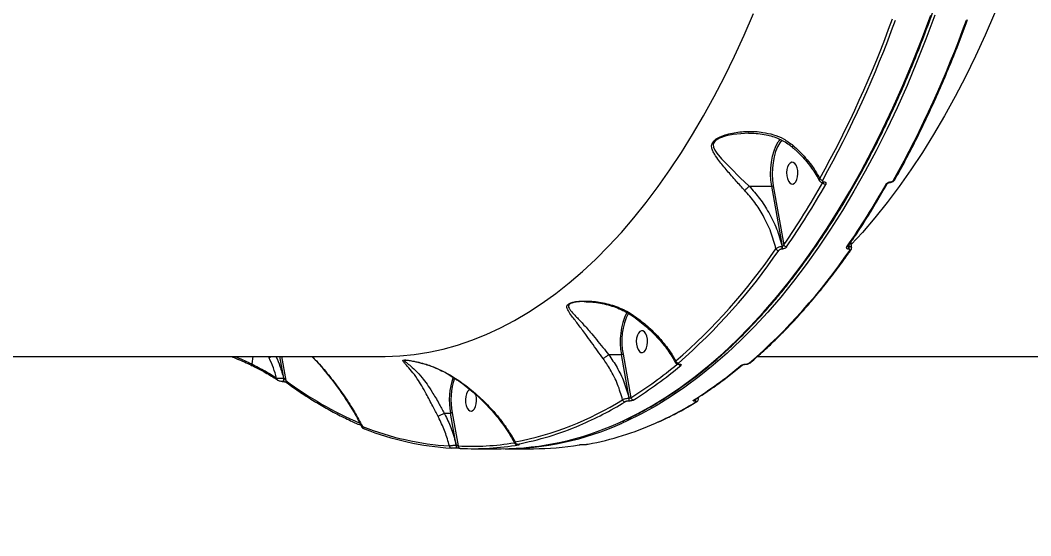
# Model space of a CAD drawing. Header units: millimetres. Extents: x -8327 to 9087, y -6583 to 5996.
# Drawn here: x 4711.9 to 5128.5, y -228 to -15.4 of the extents above; entities that cross this region are included whole.
import ezdxf

# ---------------------------------------------------------------- set-up
doc = ezdxf.new("R2010")
doc.units = ezdxf.units.MM
for name, color, linetype in [('DIKOM_ОБЪЕКТ', 7, 'Continuous'), ('DIKOM_РАЗМЕР_ЗОНА', 7, 'Continuous'), ('DIKOM_РАЗМЕР_ОБЪЕКТА', 7, 'Continuous')]:
    doc.layers.add(name, color=color, linetype=linetype)
doc.styles.add('style1', font='arial.ttf', dxfattribs={"width": 0.8})
doc.dimstyles.new('1-50', dxfattribs={"dimtxt": 300, "dimasz": 200, "dimexe": 100, "dimexo": 0, "dimgap": 100, "dimtad": 1, "dimtxsty": 'style1', "dimcen": 200, "dimclrd": 7, "dimclre": 7, "dimclrt": 7, "dimadec": 1, "dimazin": 2, "dimtfac": 1, "dimtmove": 0, "dimatfit": 2, "dimfxl": 0, "dimlwd": 25, "dimlwe": 18, "dimarcsym": 0})

# ---------------------------------------------------------------- blocks, each defined once
blk = doc.blocks.new('*D9')
at = {"layer": 'Defpoints', "color": 0, "transparency": 16777216}
for p in [(7087.37, 843.9), (-4957.59, 227.93), (7087.37, -4838.64)]:
    blk.add_point(p, dxfattribs=at)
at = {"layer": 'DIKOM_РАЗМЕР_ОБЪЕКТА', "color": 7, "lineweight": 18, "transparency": 16777216}
for p, q in [((7087.37, 843.9), (7087.37, -4938.64)), ((-4957.59, 227.93), (-4957.59, -4938.64))]:
    blk.add_line(p, q, dxfattribs=at)
at = {"layer": 'DIKOM_РАЗМЕР_ОБЪЕКТА', "color": 7, "lineweight": 25, "transparency": 16777216}
blk.add_line((-4757.59, -4838.64), (6887.37, -4838.64), dxfattribs=at)
at = {"layer": 'DIKOM_РАЗМЕР_ОБЪЕКТА', "color": 7, "transparency": 16777216}
for points in [[(-4757.59, -4805.31), (-4757.59, -4871.97), (-4957.59, -4838.64)], [(6887.37, -4805.31), (6887.37, -4871.97), (7087.37, -4838.64)]]:
    blk.add_solid(points, dxfattribs=at)
at = {"layer": 'DIKOM_РАЗМЕР_ОБЪЕКТА', "color": 7, "transparency": 16777216, "insert": (4098.94, -4585.47), "char_height": 300, "attachment_point": 5, "style": 'style1'}
blk.add_mtext('12040', dxfattribs=at)
blk = doc.blocks.new('*D12')
at = {"layer": 'Defpoints', "color": 0, "transparency": 16777216}
for p in [(-6501.58, 227.93), (9087.37, 227.93), (9087.37, -6483.3)]:
    blk.add_point(p, dxfattribs=at)
at = {"layer": 'DIKOM_РАЗМЕР_ЗОНА', "color": 7, "lineweight": 18, "transparency": 16777216}
for p, q in [((-6501.58, 227.93), (-6501.58, -6583.3)), ((9087.37, 227.93), (9087.37, -6583.3))]:
    blk.add_line(p, q, dxfattribs=at)
at = {"layer": 'DIKOM_РАЗМЕР_ЗОНА', "color": 7, "lineweight": 25, "transparency": 16777216}
blk.add_line((-6301.58, -6483.3), (8887.37, -6483.3), dxfattribs=at)
at = {"layer": 'DIKOM_РАЗМЕР_ЗОНА', "color": 7, "transparency": 16777216}
for points in [[(-6301.58, -6449.97), (-6301.58, -6516.64), (-6501.58, -6483.3)], [(8887.37, -6449.97), (8887.37, -6516.64), (9087.37, -6483.3)]]:
    blk.add_solid(points, dxfattribs=at)
at = {"layer": 'DIKOM_РАЗМЕР_ЗОНА', "color": 7, "transparency": 16777216, "insert": (2981.2, -6230.13), "char_height": 300, "attachment_point": 5, "style": 'style1'}
blk.add_mtext('15500', dxfattribs=at)

msp = doc.modelspace()

# ---------------------------------------------------------------- linework, layer by layer
at = {"layer": 'DIKOM_ОБЪЕКТ', "color": 7, "linetype": 'Continuous', "lineweight": 15}
for p, q in [((5024.691, -65.184), (5025.197, -64.517)), ((5042.829, -82.362), (5042.877, -82.362)), ((5043.177, -82.1), (5043.224, -82.1)), ((5070.306, -82.362), (5070.353, -82.362)), ((5070.654, -82.1), (5070.701, -82.1)), ((5012.345, -83.842), (5021.678, -83.842)), ((5026.086, -108.643), (5021.678, -83.842)), ((5022.35, -83.679), (5026.678, -108.031)), ((5053.447, -108.26), (5053.515, -108.643)), ((5053.584, -108.643), (5053.564, -108.088)), ((5025.905, -109.773), (5025.837, -109.773)), ((5026.018, -108.643), (5026.086, -108.643)), ((5053.403, -109.773), (5053.335, -109.773)), ((5053.515, -108.643), (5053.584, -108.643)), ((4599.224, -154.072), (4861.334, -154.072)), ((4807.72, -154.072), (4807.348, -157.157)), ((4814.531, -154.642), (4814.275, -154.072)), ((4820.54, -162.984), (4818.931, -154.072)), ((4819.633, -154.072), (4821.427, -164.013)), ((4954.474, -153.301), (4959.715, -153.301)), ((4962.941, -171.183), (4959.715, -153.301)), ((4960.387, -153.137), (4963.62, -171.057)), ((5015.807, -154.072), (5277.918, -154.072)), ((4807.524, -157.839), (4807.534, -157.844)), ((4983.339, -157.265), (4983.408, -157.265)), ((4983.545, -157.182), (4983.613, -157.182)), ((5010.837, -157.265), (5010.906, -157.265)), ((5011.043, -157.182), (5011.111, -157.182)), ((4819.974, -164.315), (4820.054, -164.315)), ((4820.459, -162.984), (4820.54, -162.984)), ((4962.611, -172.467), (4962.564, -172.467)), ((4962.894, -171.183), (4962.941, -171.183)), ((4989.867, -171.904), (4989.865, -171.906)), ((4990.087, -172.467), (4990.04, -172.467)), ((4991.473, -171.549), (4991.407, -170.922)), ((4886.715, -177.425), (4886.721, -177.424)), ((4886.721, -177.424), (4889.254, -177.424)), ((4891.661, -190.568), (4889.254, -177.424)), ((4889.926, -177.259), (4892.432, -190.946)), ((4891.633, -190.568), (4891.661, -190.568)), ((4916.954, -190.313), (4917.001, -190.309)), ((4916.954, -190.313), (4917.042, -190.313)), ((4917.001, -190.309), (4917.089, -190.309)), ((4917.042, -190.313), (4917.089, -190.309)), ((4944.472, -190.313), (4944.519, -190.309)), ((4944.472, -190.313), (4944.56, -190.313)), ((4944.519, -190.309), (4944.607, -190.309)), ((4944.56, -190.313), (4944.607, -190.309)), ((4891.147, -191.903), (4891.133, -191.903)), ((4891.147, -191.903), (4891.176, -191.903)), ((4891.176, -191.903), (4891.161, -191.903)), ((4898.578, -192.072), (4910.15, -192.072)), ((4911.864, -192.072), (4923.436, -192.072))]:
    msp.add_line(p, q, dxfattribs=at)
at = {"layer": 'DIKOM_ОБЪЕКТ', "color": 7, "linetype": 'Continuous', "lineweight": 15, "flags": 128}
for points in [[(5130.566, 35.259), (5127.461, 25.289), (5124.201, 15.507), (5120.788, 5.923), (5117.226, -3.454), (5113.519, -12.617), (5109.67, -21.555), (5105.681, -30.261), (5101.558, -38.727), (5097.304, -46.946), (5092.923, -54.908), (5088.419, -62.607), (5083.796, -70.036), (5079.058, -77.188), (5074.211, -84.055), (5069.257, -90.633), (5064.203, -96.914), (5059.052, -102.893), (5054.489, -107.853)], [(4861.334, -154.072), (4862.329, -154.067), (4868.328, -153.83), (4874.322, -153.238), (4880.303, -152.292), (4886.266, -150.992), (4892.207, -149.339), (4898.118, -147.336), (4903.996, -144.983), (4909.834, -142.283), (4915.626, -139.239), (4921.368, -135.854), (4927.054, -132.129), (4932.679, -128.07), (4938.238, -123.68), (4943.725, -118.963), (4949.136, -113.923), (4954.465, -108.564), (4959.707, -102.893), (4964.857, -96.914), (4969.912, -90.633), (4974.865, -84.055), (4979.713, -77.188), (4984.45, -70.036), (4989.073, -62.607), (4993.578, -54.908), (4997.959, -46.946), (5002.213, -38.727), (5006.336, -30.261), (5010.324, -21.555), (5014.173, -12.617)], [(4958.339, -181.517), (4960.176, -180.686), (4966.261, -177.695), (4972.3, -174.363), (4978.286, -170.692), (4984.215, -166.685), (4990.082, -162.346), (4995.881, -157.678), (5001.608, -152.685), (5007.258, -147.372), (5012.826, -141.743), (5018.308, -135.802), (5023.699, -129.555), (5028.994, -123.007), (5034.189, -116.163), (5039.279, -109.03), (5044.261, -101.612), (5049.129, -93.918), (5053.881, -85.952), (5058.512, -77.721), (5063.017, -69.233), (5067.394, -60.495), (5071.639, -51.514), (5075.747, -42.298), (5079.716, -32.854), (5083.542, -23.191), (5087.222, -13.316)], [(5088.937, -13.316), (5085.256, -23.191), (5081.43, -32.854), (5077.461, -42.298), (5073.353, -51.514), (5069.109, -60.495), (5064.732, -69.233), (5060.226, -77.721), (5055.596, -85.952), (5050.844, -93.918), (5045.975, -101.612), (5040.993, -109.03), (5035.903, -116.163), (5030.708, -123.007), (5025.413, -129.555), (5020.022, -135.802), (5014.541, -141.743), (5008.973, -147.372), (5003.322, -152.685), (4997.595, -157.678), (4991.796, -162.346), (4985.93, -166.685), (4980.001, -170.692), (4974.014, -174.363), (4967.976, -177.695), (4961.89, -180.686), (4959.991, -181.545)], [(5012.105, -61.993), (5005.76, -62.52), (5002.935, -63.123), (5000.2, -64.068), (4998.364, -65.214), (4998.072, -65.518), (4997.594, -66.375), (4997.534, -66.639), (4997.625, -67.771), (4998.201, -69.036), (4999.057, -70.281), (5001.042, -72.6), (5004.642, -76.322), (5008.73, -80.36), (5012.343, -83.842), (5012.344, -83.843), (5012.344, -83.843)], [(5021.678, -83.842), (5021.352, -81.4), (5021.221, -78.889), (5021.289, -76.37), (5021.554, -73.9), (5022.01, -71.537), (5022.646, -69.337), (5023.447, -67.35), (5024.395, -65.625), (5024.691, -65.184)], [(5025.829, -64.86), (5024.985, -66.015), (5024.066, -67.688), (5023.289, -69.614), (5022.672, -71.747), (5022.23, -74.038), (5021.973, -76.433), (5021.907, -78.877), (5022.034, -81.311), (5022.35, -83.679)], [(5028.138, -80.739), (5028.546, -81.746), (5029.083, -82.489), (5029.707, -82.908), (5030.366, -82.969), (5031.007, -82.667), (5031.578, -82.027), (5032.033, -81.1), (5032.335, -79.961), (5032.46, -78.703), (5032.398, -77.428), (5032.152, -76.239), (5031.745, -75.232), (5031.207, -74.49), (5030.584, -74.071), (5029.925, -74.01), (5029.284, -74.312), (5028.713, -74.952), (5028.257, -75.879), (5027.955, -77.017), (5027.83, -78.275), (5027.893, -79.55), (5028.138, -80.739)], [(4966.175, -150.199), (4966.583, -151.205), (4967.121, -151.948), (4967.744, -152.367), (4968.403, -152.428), (4969.044, -152.126), (4969.615, -151.486), (4970.07, -150.559), (4970.373, -149.42), (4970.497, -148.163), (4970.435, -146.888), (4970.19, -145.699), (4969.782, -144.692), (4969.245, -143.949), (4968.621, -143.53), (4967.962, -143.469), (4967.321, -143.771), (4966.75, -144.411), (4966.295, -145.338), (4965.992, -146.477), (4965.867, -147.734), (4965.93, -149.009), (4966.175, -150.199)], [(4817.821, -163.644), (4817.824, -163.646), (4817.864, -163.675)], [(4820.459, -162.984), (4820.488, -163.262), (4820.475, -163.544), (4820.422, -163.808), (4820.332, -164.032), (4820.214, -164.198), (4820.077, -164.294), (4819.97, -164.314)], [(4820.54, -162.984), (4820.568, -163.262), (4820.556, -163.544), (4820.502, -163.808), (4820.413, -164.032), (4820.295, -164.198), (4820.158, -164.294), (4820.057, -164.314)], [(4897.274, -167.656), (4896.86, -167.894), (4896.289, -168.534), (4895.833, -169.461), (4895.531, -170.6), (4895.406, -171.857), (4895.469, -173.132), (4895.714, -174.322)], [(4895.714, -174.322), (4896.122, -175.328), (4896.659, -176.071), (4897.282, -176.49), (4897.941, -176.551), (4898.583, -176.249), (4899.154, -175.609), (4899.609, -174.682), (4899.911, -173.543), (4900.036, -172.286), (4899.973, -171.011), (4899.728, -169.822), (4899.693, -169.705)], [(4853.553, -183.81), (4853.656, -183.841), (4853.814, -183.858)], [(4891.633, -190.568), (4891.66, -190.804), (4891.657, -191.046), (4891.625, -191.28), (4891.564, -191.491), (4891.479, -191.668), (4891.375, -191.801), (4891.257, -191.88), (4891.147, -191.903)], [(4891.661, -190.568), (4891.688, -190.804), (4891.685, -191.046), (4891.653, -191.28), (4891.592, -191.491), (4891.507, -191.668), (4891.403, -191.801), (4891.285, -191.88), (4891.176, -191.903)]]:
    msp.add_lwpolyline(points, dxfattribs=at)
at = {"layer": 'DIKOM_ОБЪЕКТ', "color": 7, "linetype": 'Continuous', "lineweight": 15}
for centre, radius, start, end in [((4644.758, 139.293), 453.689, 330.98856, 340.13035), ((4645.088, 139.083), 454.66, 330.98834, 340.13076), ((4674.334, 139.083), 454.66, 330.98834, 340.13076), ((5102.005, -14.923), 0.527, 261.65022, 327.17772), ((4744.591, 86.331), 342.564, 325.43253, 330.49671), ((4744.965, 86.068), 343.52, 325.43343, 330.49558), ((5042.743, -79.985), 1.437, 211.63494, 268.17145), ((5043.977, -81.7), 1.413, 208.39147, 268.38739), ((5042.78, -81.935), 0.43, 277.47231, 337.48362), ((5042.83, -81.938), 0.426, 275.6487, 337.64728), ((4769.931, 85.997), 343.391, 325.43288, 330.49691), ((5068.847, -82.544), 0.571, 264.77591, 325.67549), ((5070.26, -81.938), 0.426, 275.73401, 337.67522), ((5070.306, -81.938), 0.427, 276.33684, 337.63995), ((5071.995, -80.851), 0.572, 264.84868, 325.67996), ((5021.693, -82.438), 1.404, 269.37762, 297.90324), ((5027.897, -107.508), 1.326, 203.2414, 267.67887), ((4821.631, 28.827), 244.737, 310.98472, 325.54476), ((4822.323, 28.386), 245.278, 310.98469, 325.54479), ((4851.569, 28.386), 245.278, 310.98469, 325.54479), ((5024.629, -109.054), 1.33, 205.95597, 267.49924), ((5024.439, -108.97), 1.612, 330.12898, 11.72582), ((5024.507, -108.97), 1.612, 330.12302, 11.70821), ((5052.738, -108.23), 0.604, 266.49876, 322.24661), ((5051.937, -108.97), 1.612, 330.12302, 11.70821), ((5052.003, -108.97), 1.614, 330.14548, 11.68575), ((5053.857, -109.785), 0.599, 266.2265, 322.32836), ((4986.908, -147.947), 27.715, 154.22287, 191.13979), ((4986.706, -147.947), 26.826, 154.01498, 191.15698), ((4819.56, -162.328), 9.185, 115.97911, 123.1946), ((4807.948, -157.366), 0.634, 160.80725, 228.15616), ((4872.118, -24.838), 172.49, 302.03786, 309.88656), ((4872.788, -25.255), 173.126, 302.04055, 310.03566), ((4983.266, -155.607), 1.166, 195.6575, 266.23961), ((4984.213, -156.688), 1.122, 210.46881, 266.9981), ((4983.331, -156.949), 0.317, 273.30418, 312.55452), ((4983.401, -156.951), 0.313, 270.26755, 312.68412), ((4897.66, -25.275), 173.102, 302.04, 310.03621), ((5009.024, -157.135), 0.673, 268.96914, 309.88374), ((5010.83, -156.951), 0.314, 270.50963, 312.67425), ((5010.897, -156.949), 0.316, 272.08177, 312.5809), ((5012.45, -156.103), 0.668, 268.79176, 309.77925), ((4818.325, -163.082), 0.754, 168.79931, 228.08171), ((4822.186, -164.21), 0.784, 165.45096, 231.0118), ((4911.028, -43.311), 150.323, 233.41235, 246.83395), ((4917.965, -172.066), 29.206, 161.0238, 190.57205), ((4918.385, -172.105), 28.923, 161.63693, 190.26639), ((4891.157, -61.075), 130.565, 280.9187, 301.93007), ((4886.581, -51.017), 142.803, 293.10784, 301.50594), ((4961.289, -171.673), 1.099, 191.12607, 265.77925), ((4961.601, -171.534), 1.34, 315.90991, 15.20347), ((4961.649, -171.535), 1.339, 315.89618, 15.23716), ((4964.719, -170.904), 1.109, 187.97723, 265.64786), ((4915.419, -50.276), 143.649, 293.98515, 301.49041), ((4989.5, -171.316), 0.694, 269.41821, 301.65106), ((4989.288, -171.645), 1.114, 312.48007, 4.09266), ((4989.326, -171.638), 1.125, 312.57471, 5.19003), ((4990.461, -172.072), 0.697, 269.49297, 301.23476), ((4853.886, -183.04), 0.838, 173.75661, 246.58942), ((4896.322, -73.345), 117.836, 248.45683, 266.36142), ((4909.495, -73.791), 118.282, 270.31749, 294.38988), ((4911.31, -74.213), 117.856, 269.85261, 294.39689), ((4894.233, -69.313), 122.972, 280.56866, 293.17431), ((4923.232, -68.42), 123.895, 280.6053, 294.09477), ((4897.178, -74.013), 118.095, 248.4567, 266.36156), ((4889.75, -190.966), 0.907, 178.61075, 265.80234), ((4893.351, -191.025), 0.923, 175.04821, 265.32948), ((4897.715, -79.252), 111.818, 267.29164, 279.1856), ((4898.572, -79.925), 112.146, 267.29337, 279.67591), ((4916.865, -189.224), 0.978, 183.08376, 265.47614), ((4917.429, -189.672), 0.803, 234.78902, 269.39732), ((4923.394, -79.576), 112.495, 270.02155, 279.6641)]:
    msp.add_arc(centre, radius, start, end, dxfattribs=at)
for points, knots in [([(4958.627, -181.425), (4959.185, -181.186), (4961.682, -180.122), (4966.079, -177.921), (4971.812, -174.816), (4977.495, -171.385), (4983.129, -167.659), (4988.707, -163.633), (4994.227, -159.313), (4999.682, -154.7), (5005.07, -149.799), (5010.386, -144.614), (5015.626, -139.147), (5020.787, -133.405), (5025.863, -127.39), (5030.853, -121.108), (5035.75, -114.564), (5040.553, -107.761), (5045.256, -100.707), (5049.859, -93.405), (5054.355, -85.861), (5058.742, -78.082), (5063.018, -70.073), (5067.177, -61.839), (5071.219, -53.388), (5075.139, -44.726), (5078.935, -35.859), (5082.603, -26.794), (5086.142, -17.537), (5089.548, -8.096), (5092.819, 1.522), (5095.953, 11.31), (5098.947, 21.261), (5101.799, 31.368), (5104.507, 41.621), (5107.069, 52.015), (5109.482, 62.541), (5111.746, 73.191), (5113.858, 83.957), (5115.817, 94.832), (5117.622, 105.806), (5119.271, 116.872), (5120.763, 128.022), (5122.096, 139.246), (5123.27, 150.537), (5124.285, 161.886), (5125.138, 173.285), (5125.83, 184.725), (5126.36, 196.197), (5126.725, 207.693), (5126.914, 217.94), (5126.94, 224.353), (5126.95, 226.927)], [0, 0, 0, 0, 0.0058768, 0.0262676, 0.0466644, 0.067067, 0.0874749, 0.1078876, 0.128305, 0.148726, 0.1691503, 0.1895772, 0.2100064, 0.2304375, 0.2508696, 0.271303, 0.2917369, 0.3121714, 0.332606, 0.3530406, 0.3734749, 0.393909, 0.4143429, 0.4347759, 0.4552087, 0.4756411, 0.4960729, 0.516504, 0.5369346, 0.5573646, 0.5777942, 0.5982231, 0.6186517, 0.6390796, 0.6595072, 0.6799344, 0.700361, 0.7207873, 0.7412133, 0.7616388, 0.7820642, 0.8024891, 0.8229139, 0.8433384, 0.8637627, 0.8841868, 0.9046108, 0.9250347, 0.9454585, 0.9658821, 0.9863058, 1, 1, 1, 1]), ([(5072.467, -81.174), (5073.232, -79.799), (5075.449, -75.811), (5079.033, -69.034), (5083.18, -60.775), (5087.205, -52.296), (5091.11, -43.608), (5094.89, -34.715), (5098.477, -25.784), (5100.968, -19.238), (5102.252, -15.742), (5102.448, -15.208)], [0, 0, 0, 0, 0.0688511, 0.1996782, 0.3305056, 0.4613287, 0.5921493, 0.7229662, 0.8537785, 0.9777042, 1, 1, 1, 1]), ([(5010.524, -85.561), (5009.356, -84.296), (5006.81, -81.54), (5003.225, -77.408), (5000.242, -73.782), (4998.36, -71.139), (4997.392, -69.37), (4996.919, -68.023), (4996.882, -66.674), (4997.363, -65.688), (4998.295, -64.67), (4999.9, -63.637), (5002.52, -62.649), (5006.475, -61.668), (5011.72, -61.102), (5017.44, -61.414), (5022.422, -62.551), (5026.736, -64.227), (5029.251, -66.122), (5030.559, -67.107)], [0, 0, 0, 0, 0.0790194, 0.1721801, 0.2680589, 0.3287297, 0.3610596, 0.3938996, 0.4223326, 0.4513199, 0.4599448, 0.498994, 0.5446059, 0.5914341, 0.6876218, 0.7865817, 0.8546777, 0.9244459, 1, 1, 1, 1]), ([(5012.313, -62.002), (5012.257, -61.994), (5012.188, -61.985), (5012.118, -61.992), (5012.105, -61.993)], [0, 0, 0, 0, 0.8070315, 1, 1, 1, 1]), ([(5012.107, -62.007), (5012.277, -62), (5013.606, -61.947), (5016.04, -62.136), (5019.178, -62.595), (5022.057, -63.33), (5024.678, -64.305), (5027.148, -65.585), (5029.02, -66.787), (5029.975, -67.655), (5030.263, -67.916)], [0, 0, 0, 0, 0.0258701, 0.2024518, 0.3716288, 0.51097, 0.6584557, 0.8023924, 0.940537, 1, 1, 1, 1]), ([(5030.345, -67.827), (5030.323, -67.793), (5030.273, -67.719), (5030.365, -67.462), (5030.483, -67.236), (5030.544, -67.134), (5030.559, -67.107)], [0, 0, 0, 0, 0.3249818, 0.7217311, 0.9289851, 1, 1, 1, 1]), ([(5030.305, -67.865), (5030.716, -68.222), (5031.992, -69.333), (5033.95, -71.326), (5036.17, -73.818), (5038.17, -76.4), (5039.94, -79), (5040.903, -80.743), (5041.375, -81.594)], [0, 0, 0, 0, 0.0863188, 0.2685909, 0.45231, 0.6371312, 0.8225951, 1, 1, 1, 1]), ([(5030.559, -67.107), (5032.097, -68.554), (5034.602, -70.911), (5037.518, -74.453), (5039.729, -77.536), (5040.916, -79.658), (5041.52, -80.738)], [0, 0, 0, 0, 0.3422227, 0.5572673, 0.7746057, 1, 1, 1, 1]), ([(5041.416, -81.567), (5041.413, -81.563), (5041.326, -81.466), (5041.328, -81.177), (5041.456, -80.885), (5041.52, -80.738)], [0, 0, 0, 0, 0.0192581, 0.5094547, 1, 1, 1, 1]), ([(5041.447, -81.58), (5041.508, -81.695), (5041.648, -81.958), (5042.051, -82.213), (5042.461, -82.357), (5042.734, -82.345), (5042.834, -82.34)], [0, 0, 0, 0, 0.2287291, 0.5240065, 0.8250082, 1, 1, 1, 1]), ([(5042.697, -81.421), (5042.664, -81.497), (5042.598, -81.65), (5042.631, -81.853), (5042.763, -82.007), (5042.959, -82.088), (5043.115, -82.097), (5043.177, -82.1)], [0, 0, 0, 0, 0.214264, 0.4283994, 0.6429287, 0.8577662, 1, 1, 1, 1]), ([(5042.873, -82.363), (5042.898, -82.364), (5042.953, -82.366), (5042.953, -82.367), (5042.953, -82.368)], [0, 0, 0, 0, 0.4409655, 1, 1, 1, 1]), ([(5043.224, -82.1), (5043.316, -82.105), (5043.548, -82.117), (5043.841, -82.239), (5044.038, -82.468), (5044.088, -82.772), (5043.987, -82.999), (5043.937, -83.113)], [0, 0, 0, 0, 0.1407472, 0.3552581, 0.5700173, 0.7849612, 1, 1, 1, 1]), ([(5053.216, -108.6), (5054.049, -107.383), (5056.466, -103.854), (5060.389, -97.818), (5064.933, -90.473), (5067.864, -85.389), (5069.318, -82.866)], [0, 0, 0, 0, 0.1499018, 0.4347235, 0.7195446, 1, 1, 1, 1]), ([(5068.795, -83.113), (5068.874, -82.999), (5069.031, -82.772), (5069.424, -82.468), (5069.88, -82.239), (5070.31, -82.117), (5070.556, -82.105), (5070.654, -82.1)], [0, 0, 0, 0, 0.2150527, 0.4299672, 0.6446673, 0.859229, 1, 1, 1, 1]), ([(5069.32, -82.863), (5069.321, -82.863), (5069.322, -82.86), (5069.36, -82.802), (5069.449, -82.712), (5069.596, -82.597), (5069.793, -82.487), (5070.003, -82.408), (5070.189, -82.366), (5070.267, -82.365), (5070.304, -82.364)], [0, 0, 0, 0, 0.0187034, 0.1419746, 0.2654302, 0.4099327, 0.5679449, 0.730706, 0.8740639, 1, 1, 1, 1]), ([(5070.352, -82.362), (5070.352, -82.362), (5070.571, -82.39), (5071.056, -82.274), (5071.748, -81.966), (5072.246, -81.562), (5072.402, -81.25), (5072.445, -81.164)], [0, 0, 0, 0, 0.0005896, 0.2706239, 0.5683498, 0.8807628, 1, 1, 1, 1]), ([(5070.701, -82.1), (5070.766, -82.097), (5070.932, -82.088), (5071.22, -82.007), (5071.525, -81.853), (5071.787, -81.65), (5071.891, -81.497), (5071.944, -81.421)], [0, 0, 0, 0, 0.1423115, 0.3571912, 0.5715666, 0.7857394, 1, 1, 1, 1]), ([(5010.524, -85.561), (5010.572, -85.524), (5010.71, -85.417), (5011.018, -85.16), (5011.456, -84.763), (5011.947, -84.281), (5012.211, -83.989), (5012.344, -83.843)], [0, 0, 0, 0, 0.0872625, 0.2535742, 0.5023959, 0.7511941, 1, 1, 1, 1]), ([(5023.433, -109.636), (5022.799, -107.336), (5021.513, -102.668), (5018.445, -96.269), (5014.803, -90.45), (5011.962, -87.203), (5010.524, -85.561)], [0, 0, 0, 0, 0.2625672, 0.5326638, 0.763649, 1, 1, 1, 1]), ([(5012.344, -83.843), (5012.344, -83.842), (5012.344, -83.842), (5012.345, -83.842), (5012.345, -83.842), (5012.345, -83.842)], [0, 0, 0, 0, 0.403829, 0.8706526, 1, 1, 1, 1]), ([(5012.345, -83.842), (5013.832, -85.506), (5016.841, -88.874), (5020.657, -94.824), (5023.93, -101.442), (5025.315, -106.22), (5026.018, -108.643)], [0, 0, 0, 0, 0.2328907, 0.4713013, 0.7319741, 1, 1, 1, 1]), ([(5026.086, -108.643), (5026.126, -108.639), (5026.175, -108.634), (5026.275, -108.594), (5026.388, -108.522), (5026.522, -108.375), (5026.623, -108.205), (5026.661, -108.086), (5026.678, -108.031)], [0, 0, 0, 0, 0.1444425, 0.175551, 0.362493, 0.5709626, 0.8046722, 1, 1, 1, 1]), ([(5054.636, -109.165), (5054.563, -108.648), (5054.453, -107.861), (5054.433, -107.087), (5054.427, -106.821)], [0, 0, 0, 0, 0.6569398, 1, 1, 1, 1]), ([(5012.877, -156.616), (5013.832, -155.794), (5016.601, -153.411), (5021.131, -149.247), (5026.439, -144.034), (5031.671, -138.537), (5036.822, -132.765), (5041.89, -126.722), (5046.868, -120.408), (5051.007, -114.856), (5053.469, -111.371), (5054.331, -110.151)], [0, 0, 0, 0, 0.0652909, 0.1892538, 0.313229, 0.4372172, 0.5612159, 0.6852229, 0.8092359, 0.9332532, 1, 1, 1, 1]), ([(5023.433, -109.636), (5023.526, -109.554), (5023.735, -109.37), (5024.218, -109.1), (5024.811, -108.864), (5025.443, -108.694), (5025.826, -108.66), (5026.018, -108.643)], [0, 0, 0, 0, 0.170027, 0.3808323, 0.5867008, 0.7931189, 1, 1, 1, 1]), ([(5025.837, -109.773), (5025.741, -109.779), (5025.548, -109.792), (5025.234, -109.891), (5024.943, -110.037), (5024.711, -110.209), (5024.615, -110.329), (5024.571, -110.383)], [0, 0, 0, 0, 0.2039779, 0.4080689, 0.6135261, 0.8265632, 1, 1, 1, 1]), ([(5027.843, -108.833), (5027.776, -108.917), (5027.627, -109.104), (5027.269, -109.37), (5026.823, -109.594), (5026.344, -109.744), (5026.052, -109.764), (5025.905, -109.773)], [0, 0, 0, 0, 0.1741504, 0.3895992, 0.595811, 0.7978166, 1, 1, 1, 1]), ([(5053.335, -109.773), (5053.262, -109.77), (5053.048, -109.762), (5052.757, -109.665), (5052.556, -109.453), (5052.519, -109.163), (5052.64, -108.943), (5052.701, -108.833)], [0, 0, 0, 0, 0.1082402, 0.3204333, 0.5430284, 0.771544, 1, 1, 1, 1]), ([(5053.215, -108.599), (5053.211, -108.605), (5053.206, -108.612), (5053.216, -108.6), (5053.216, -108.6)], [0, 0, 0, 0, 0.9760195, 1, 1, 1, 1]), ([(5053.299, -108.519), (5053.307, -108.535), (5053.331, -108.582), (5053.388, -108.615), (5053.454, -108.639), (5053.491, -108.641), (5053.515, -108.643)], [0, 0, 0, 0, 0.2060595, 0.6119101, 0.7390701, 1, 1, 1, 1]), ([(5053.817, -110.383), (5053.857, -110.312), (5053.938, -110.169), (5053.914, -109.98), (5053.782, -109.844), (5053.592, -109.781), (5053.452, -109.775), (5053.403, -109.773)], [0, 0, 0, 0, 0.2288351, 0.457843, 0.6785073, 0.8883523, 1, 1, 1, 1]), ([(5053.584, -108.643), (5053.682, -108.65), (5053.965, -108.67), (5054.332, -108.786), (5054.581, -108.968), (5054.578, -109.119), (5054.577, -109.172)], [0, 0, 0, 0, 0.1699765, 0.4896804, 0.8233774, 1, 1, 1, 1]), ([(5054.319, -110.144), (5054.356, -110.096), (5054.501, -109.912), (5054.624, -109.57), (5054.598, -109.28), (5054.588, -109.167)], [0, 0, 0, 0, 0.1750196, 0.6785307, 1, 1, 1, 1]), ([(4952.195, -154.952), (4951.429, -153.894), (4949.785, -151.623), (4947.371, -148.233), (4944.691, -144.547), (4941.913, -140.854), (4939.492, -137.727), (4938.002, -135.628), (4937.343, -134.288), (4937.187, -133.371), (4937.497, -132.763), (4938.035, -132.291), (4938.93, -131.829), (4940.946, -131.374), (4943.642, -131.161), (4947.733, -131.234), (4953.009, -131.964), (4958.107, -133.551), (4961.969, -135.354), (4963.721, -136.476), (4964.602, -137.039)], [0, 0, 0, 0, 0.0590559, 0.126771, 0.1965294, 0.2899977, 0.386193, 0.4527697, 0.4864317, 0.5209067, 0.5489138, 0.5542493, 0.5800465, 0.6152125, 0.6617349, 0.7094956, 0.8061407, 0.9056039, 0.9525532, 1, 1, 1, 1]), ([(4944.36, -131.462), (4944.235, -131.458), (4943.115, -131.422), (4941.327, -131.571), (4939.333, -131.949), (4938.489, -132.367), (4938.022, -132.79), (4937.814, -133.342), (4938.115, -134.168), (4938.97, -135.387), (4940.721, -137.293), (4943.457, -140.159), (4946.49, -143.541), (4949.413, -146.986), (4951.93, -150.161), (4953.723, -152.274), (4954.468, -153.302), (4954.469, -153.303)], [0, 0, 0, 0, 0.0088797, 0.0797156, 0.1297444, 0.1653011, 0.1726459, 0.2117011, 0.2605753, 0.3113934, 0.4118195, 0.5550066, 0.7015847, 0.8051246, 0.9110696, 0.9999526, 1, 1, 1, 1]), ([(4944.36, -131.459), (4944.872, -131.461), (4946.315, -131.467), (4948.818, -131.688), (4951.892, -132.181), (4955.018, -132.958), (4958.123, -134.013), (4960.951, -135.302), (4963.08, -136.473), (4964.139, -137.246), (4964.434, -137.461)], [0, 0, 0, 0, 0.073957, 0.2082736, 0.3566851, 0.5135041, 0.6609091, 0.8171155, 0.9492147, 1, 1, 1, 1]), ([(4964.44, -137.453), (4964.942, -137.799), (4966.437, -138.83), (4968.781, -140.711), (4971.462, -143.07), (4973.967, -145.56), (4976.275, -148.145), (4978.376, -150.804), (4980.221, -153.516), (4981.416, -155.455), (4981.922, -156.48), (4981.976, -156.589)], [0, 0, 0, 0, 0.06540475, 0.19495116, 0.32553954, 0.45697435, 0.58880743, 0.72035436, 0.8523215, 0.98441906, 1, 1, 1, 1]), ([(4964.463, -137.422), (4964.456, -137.401), (4964.445, -137.364), (4964.519, -137.196), (4964.581, -137.079), (4964.602, -137.039)], [0, 0, 0, 0, 0.4597543, 0.8139888, 1, 1, 1, 1]), ([(4964.602, -137.039), (4966.381, -138.346), (4969.985, -140.994), (4974.105, -144.972), (4977.395, -148.734), (4979.985, -152.191), (4981.421, -154.673), (4982.144, -155.922)], [0, 0, 0, 0, 0.2398765, 0.4858724, 0.6394228, 0.8185467, 1, 1, 1, 1]), ([(4798.964, -154.072), (4799.713, -154.38), (4800.67, -154.773), (4802.766, -155.63), (4804.898, -156.585), (4806.72, -157.462), (4807.53, -157.851)], [0, 0, 0, 0, 0.2502797, 0.3195742, 0.6975547, 1, 1, 1, 1]), ([(4800.422, -154.072), (4800.694, -154.177), (4803.201, -155.155), (4805.393, -156.213), (4807.348, -157.157)], [0, 0, 0, 0, 0.1084325, 1, 1, 1, 1]), ([(4817.331, -154.072), (4817.912, -155.412), (4819.179, -158.333), (4820.01, -161.351), (4820.459, -162.984)], [0, 0, 0, 0, 0.4588356, 1, 1, 1, 1]), ([(4832.16, -154.072), (4832.815, -154.763), (4834.637, -156.686), (4837.456, -159.987), (4840.676, -164.014), (4843.817, -168.278), (4846.812, -172.694), (4849.55, -177.172), (4851.521, -180.652), (4852.482, -182.638), (4852.724, -183.138)], [0, 0, 0, 0, 0.07552165, 0.21010376, 0.35036538, 0.49703306, 0.64995866, 0.80090108, 0.9497557, 1, 1, 1, 1]), ([(4832.216, -154.072), (4832.809, -154.673), (4835.223, -157.12), (4839.032, -161.659), (4843.657, -167.623), (4847.13, -172.739), (4850.308, -177.847), (4851.961, -180.921), (4853.052, -182.949)], [0, 0, 0, 0, 0.0665716, 0.2708129, 0.4801286, 0.6894551, 0.7951267, 1, 1, 1, 1]), ([(4952.195, -154.952), (4952.215, -154.939), (4952.292, -154.887), (4952.509, -154.737), (4952.909, -154.456), (4953.449, -154.065), (4954.002, -153.657), (4954.313, -153.421), (4954.469, -153.303)], [0, 0, 0, 0, 0.0380731, 0.1491808, 0.3619052, 0.5746115, 0.7873146, 1, 1, 1, 1]), ([(4954.469, -153.303), (4954.47, -153.302), (4954.471, -153.301), (4954.473, -153.301), (4954.474, -153.301)], [0, 0, 0, 0, 0.6337466, 1, 1, 1, 1]), ([(4954.474, -153.301), (4955.666, -155.054), (4958.078, -158.6), (4960.987, -164.639), (4962.237, -168.928), (4962.894, -171.183)], [0, 0, 0, 0, 0.3165682, 0.6406658, 1, 1, 1, 1]), ([(4960.387, -153.137), (4960.378, -153.143), (4960.359, -153.155), (4960.301, -153.185), (4960.198, -153.226), (4960.038, -153.267), (4959.868, -153.296), (4959.766, -153.299), (4959.715, -153.301)], [0, 0, 0, 0, 0.0701951, 0.1414331, 0.355982, 0.5708646, 0.7855218, 1, 1, 1, 1]), ([(4807.348, -157.157), (4809.248, -158.116), (4813.095, -160.056), (4816.076, -161.968), (4817.585, -162.936)], [0, 0, 0, 0, 0.4938201, 1, 1, 1, 1]), ([(4807.521, -157.845), (4808.206, -158.173), (4809.131, -158.615), (4809.964, -159.061), (4810.18, -159.177)], [0, 0, 0, 0, 0.7407472, 1, 1, 1, 1]), ([(4817.585, -162.936), (4817.17, -161.539), (4816.337, -158.732), (4815.135, -156.01), (4814.531, -154.642)], [0, 0, 0, 0, 0.4974069, 1, 1, 1, 1]), ([(4884.137, -178.826), (4883.401, -177.394), (4882.206, -175.069), (4880.61, -171.94), (4879.092, -169.073), (4877.39, -166.069), (4875.337, -162.828), (4873.161, -159.889), (4871.31, -157.839), (4870.065, -156.559), (4869.52, -155.912), (4869.62, -155.581), (4870.21, -155.475), (4871.448, -155.542), (4873.508, -155.843), (4876.202, -156.417), (4879.834, -157.441), (4884.132, -159.001), (4887.222, -160.681), (4888.782, -161.529)], [0, 0, 0, 0, 0.0742582, 0.1205066, 0.1678172, 0.2375792, 0.3094453, 0.4056712, 0.5047068, 0.5602497, 0.6168557, 0.6484776, 0.6753881, 0.7024596, 0.7386877, 0.7871109, 0.8368185, 0.9176553, 1, 1, 1, 1]), ([(4870.837, -155.576), (4870.814, -155.575), (4870.456, -155.555), (4870.244, -155.662), (4870.268, -155.957), (4871.062, -156.572), (4872.583, -157.754), (4874.782, -159.675), (4877.264, -162.395), (4879.592, -165.452), (4881.447, -168.241), (4883.092, -170.96), (4884.756, -173.864), (4885.971, -176.1), (4886.715, -177.425), (4886.715, -177.425)], [0, 0, 0, 0, 0.00255259, 0.03921708, 0.08371525, 0.16499721, 0.24859383, 0.39349603, 0.54183883, 0.64671477, 0.7540202, 0.82252158, 0.89232991, 0.99996546, 1, 1, 1, 1]), ([(4870.837, -155.575), (4870.838, -155.575), (4870.893, -155.573), (4871.202, -155.584), (4871.808, -155.641), (4872.661, -155.753), (4873.33, -155.875), (4873.656, -155.934)], [0, 0, 0, 0, 0.003666, 0.1831295, 0.4228625, 0.7193959, 1, 1, 1, 1]), ([(4873.656, -155.934), (4873.735, -155.948), (4874.272, -156.04), (4875.475, -156.307), (4877.357, -156.777), (4879.717, -157.491), (4882.544, -158.503), (4885.588, -159.87), (4887.719, -160.94), (4888.707, -161.591), (4888.74, -161.613)], [0, 0, 0, 0, 0.016792, 0.1129976, 0.2331854, 0.3832561, 0.5673303, 0.784602, 0.9929182, 1, 1, 1, 1]), ([(4960.211, -171.885), (4959.588, -169.77), (4958.326, -165.483), (4955.51, -159.774), (4953.196, -156.408), (4952.195, -154.952)], [0, 0, 0, 0, 0.3558596, 0.721482, 1, 1, 1, 1]), ([(4981.987, -156.584), (4981.957, -156.488), (4981.897, -156.293), (4982.061, -156.047), (4982.144, -155.922)], [0, 0, 0, 0, 0.4934065, 1, 1, 1, 1]), ([(4981.999, -156.577), (4982.041, -156.658), (4982.138, -156.847), (4982.408, -157.054), (4982.76, -157.205), (4983.071, -157.27), (4983.288, -157.256), (4983.348, -157.252)], [0, 0, 0, 0, 0.1632182, 0.3798492, 0.6094205, 0.8916791, 1, 1, 1, 1]), ([(4983.19, -156.771), (4983.143, -156.819), (4983.049, -156.916), (4983.054, -157.043), (4983.173, -157.135), (4983.356, -157.177), (4983.496, -157.181), (4983.545, -157.182)], [0, 0, 0, 0, 0.2288329, 0.4578631, 0.6785915, 0.888366, 1, 1, 1, 1]), ([(4983.403, -157.267), (4983.433, -157.267), (4983.512, -157.266), (4983.576, -157.277), (4983.581, -157.278), (4983.582, -157.278)], [0, 0, 0, 0, 0.2663081, 0.7085332, 1, 1, 1, 1]), ([(4983.613, -157.182), (4983.686, -157.184), (4983.899, -157.189), (4984.18, -157.255), (4984.36, -157.396), (4984.369, -157.59), (4984.226, -157.736), (4984.154, -157.808)], [0, 0, 0, 0, 0.1083236, 0.320438, 0.5430831, 0.7715659, 1, 1, 1, 1]), ([(4989.864, -171.906), (4990.858, -171.278), (4993.74, -169.457), (4998.467, -166.21), (5004.008, -162.111), (5007.642, -159.136), (5009.449, -157.657)], [0, 0, 0, 0, 0.149904, 0.4342791, 0.718704, 1, 1, 1, 1]), ([(5009.012, -157.808), (5009.087, -157.753), (5009.255, -157.629), (5009.64, -157.452), (5010.108, -157.302), (5010.601, -157.201), (5010.895, -157.188), (5011.043, -157.182)], [0, 0, 0, 0, 0.17420944, 0.38956723, 0.59581479, 0.79792584, 1, 1, 1, 1]), ([(5009.456, -157.652), (5009.457, -157.651), (5009.462, -157.646), (5009.54, -157.594), (5009.695, -157.516), (5009.944, -157.418), (5010.253, -157.333), (5010.55, -157.281), (5010.753, -157.264), (5010.821, -157.266), (5010.833, -157.266)], [0, 0, 0, 0, 0.0605565, 0.1707146, 0.3103812, 0.4724957, 0.6569122, 0.8239053, 0.9682865, 1, 1, 1, 1]), ([(5010.908, -157.259), (5010.946, -157.261), (5011.177, -157.27), (5011.656, -157.194), (5012.291, -156.983), (5012.702, -156.801), (5012.858, -156.624), (5012.873, -156.608)], [0, 0, 0, 0, 0.0550786, 0.3415574, 0.6395897, 0.9670063, 1, 1, 1, 1]), ([(5011.111, -157.182), (5011.208, -157.178), (5011.402, -157.169), (5011.726, -157.103), (5012.031, -157.005), (5012.279, -156.889), (5012.388, -156.807), (5012.436, -156.771)], [0, 0, 0, 0, 0.2039524, 0.4079177, 0.6135058, 0.8265151, 1, 1, 1, 1]), ([(4810.18, -159.177), (4810.89, -159.547), (4812.536, -160.406), (4814.854, -161.751), (4816.697, -162.876), (4817.599, -163.5), (4817.816, -163.651)], [0, 0, 0, 0, 0.2460796, 0.5706171, 0.8963827, 1, 1, 1, 1]), ([(4888.726, -161.636), (4889.282, -161.966), (4890.89, -162.921), (4893.464, -164.696), (4896.466, -166.955), (4899.409, -169.422), (4902.276, -172.076), (4905.036, -174.901), (4907.658, -177.872), (4910.123, -180.973), (4912.384, -184.169), (4914.25, -187.107), (4915.239, -188.972), (4915.648, -189.745)], [0, 0, 0, 0, 0.0461821, 0.1335966, 0.2238558, 0.3170907, 0.4132446, 0.5120662, 0.6130584, 0.7157685, 0.820738, 0.9257577, 1, 1, 1, 1]), ([(4888.735, -161.622), (4888.736, -161.616), (4888.739, -161.607), (4888.771, -161.549), (4888.782, -161.529)], [0, 0, 0, 0, 0.6627852, 1, 1, 1, 1]), ([(4888.782, -161.529), (4889.074, -161.704), (4890.54, -162.583), (4893.111, -164.27), (4897.543, -167.527), (4901.558, -171.012), (4905.412, -174.887), (4908.282, -178.1), (4911.135, -181.729), (4913.719, -185.46), (4915.165, -188.004), (4915.888, -189.276)], [0, 0, 0, 0, 0.0242981, 0.1222498, 0.2202173, 0.4215169, 0.5118881, 0.6322349, 0.7525904, 0.8762958, 1, 1, 1, 1]), ([(4817.585, -162.936), (4817.751, -162.95), (4818.084, -162.978), (4818.803, -163), (4819.56, -163.006), (4820.125, -162.997), (4820.394, -162.986), (4820.459, -162.984)], [0, 0, 0, 0, 0.2415728, 0.4834118, 0.7164635, 0.9306598, 1, 1, 1, 1]), ([(4817.868, -163.668), (4817.919, -163.704), (4818.15, -163.868), (4818.613, -164.068), (4819.081, -164.186), (4819.283, -164.237)], [0, 0, 0, 0, 0.1374854, 0.6257095, 1, 1, 1, 1]), ([(4819.283, -164.237), (4819.289, -164.238), (4819.488, -164.293), (4819.739, -164.33), (4819.947, -164.309), (4819.971, -164.307)], [0, 0, 0, 0, 0.0244823, 0.8907099, 1, 1, 1, 1]), ([(4820.058, -164.315), (4820.068, -164.315), (4820.113, -164.314), (4820.251, -164.324), (4820.464, -164.353), (4820.744, -164.414), (4821.074, -164.513), (4821.414, -164.649), (4821.635, -164.775), (4821.677, -164.808), (4821.684, -164.814)], [0, 0, 0, 0, 0.0222556, 0.1004047, 0.2018257, 0.3227849, 0.4838776, 0.6935574, 0.9467606, 1, 1, 1, 1]), ([(4820.54, -162.984), (4820.561, -162.986), (4820.595, -162.989), (4820.668, -163.017), (4820.734, -163.057), (4820.857, -163.152), (4821.029, -163.335), (4821.245, -163.641), (4821.363, -163.881), (4821.427, -164.013)], [0, 0, 0, 0, 0.044786, 0.0741875, 0.1534993, 0.1940171, 0.3789742, 0.6613016, 1, 1, 1, 1]), ([(4821.693, -164.819), (4822.673, -165.528), (4825.511, -167.584), (4830.252, -170.758), (4835.93, -174.243), (4841.658, -177.414), (4847.138, -180.164), (4850.726, -181.715), (4852.376, -182.429)], [0, 0, 0, 0, 0.098008, 0.2840129, 0.4699916, 0.6559248, 0.8418108, 1, 1, 1, 1]), ([(4960.211, -171.885), (4960.339, -171.813), (4960.596, -171.669), (4961.181, -171.468), (4961.835, -171.307), (4962.433, -171.211), (4962.763, -171.191), (4962.894, -171.183)], [0, 0, 0, 0, 0.214197, 0.4282764, 0.6427078, 0.8575712, 1, 1, 1, 1]), ([(4962.564, -172.467), (4962.497, -172.468), (4962.331, -172.472), (4962.029, -172.508), (4961.699, -172.577), (4961.403, -172.667), (4961.273, -172.735), (4961.208, -172.769)], [0, 0, 0, 0, 0.14222871, 0.3571189, 0.57154145, 0.78566764, 1, 1, 1, 1]), ([(4964.635, -172.01), (4964.538, -172.061), (4964.343, -172.164), (4963.9, -172.301), (4963.407, -172.404), (4962.957, -172.459), (4962.709, -172.464), (4962.611, -172.467)], [0, 0, 0, 0, 0.215076, 0.4300059, 0.6447648, 0.8592344, 1, 1, 1, 1]), ([(4962.941, -171.183), (4962.974, -171.182), (4963.057, -171.181), (4963.207, -171.166), (4963.373, -171.138), (4963.522, -171.1), (4963.587, -171.072), (4963.62, -171.057)], [0, 0, 0, 0, 0.1408468, 0.355146, 0.5699816, 0.7849401, 1, 1, 1, 1]), ([(4974.099, -181.433), (4975.589, -180.765), (4979.012, -179.23), (4984.222, -176.516), (4988.297, -174.199), (4990.456, -172.89), (4990.821, -172.669)], [0, 0, 0, 0, 0.2646345, 0.6081198, 0.9337345, 1, 1, 1, 1]), ([(4990.04, -172.467), (4989.949, -172.464), (4989.719, -172.459), (4989.446, -172.404), (4989.287, -172.301), (4989.287, -172.164), (4989.424, -172.061), (4989.493, -172.01)], [0, 0, 0, 0, 0.1407264, 0.3553205, 0.5700789, 0.7849829, 1, 1, 1, 1]), ([(4990.455, -172.769), (4990.501, -172.735), (4990.593, -172.668), (4990.592, -172.577), (4990.486, -172.508), (4990.303, -172.472), (4990.149, -172.468), (4990.087, -172.467)], [0, 0, 0, 0, 0.2143672, 0.428475, 0.6429504, 0.8577973, 1, 1, 1, 1]), ([(4990.817, -172.66), (4990.863, -172.634), (4991.021, -172.547), (4991.245, -172.315), (4991.406, -171.953), (4991.466, -171.673), (4991.422, -171.543), (4991.421, -171.538)], [0, 0, 0, 0, 0.1281763, 0.435151, 0.7086151, 0.9892862, 1, 1, 1, 1]), ([(4990.901, -171.244), (4991.003, -171.266), (4991.251, -171.318), (4991.418, -171.434), (4991.403, -171.529), (4991.398, -171.556)], [0, 0, 0, 0, 0.33046949, 0.80426066, 1, 1, 1, 1]), ([(4884.137, -178.826), (4884.149, -178.818), (4884.246, -178.746), (4884.508, -178.575), (4885.012, -178.281), (4885.6, -177.963), (4886.201, -177.66), (4886.547, -177.502), (4886.715, -177.425)], [0, 0, 0, 0, 0.0259469, 0.2202687, 0.4178885, 0.6154937, 0.8131092, 1, 1, 1, 1]), ([(4888.844, -190.944), (4888.285, -189.02), (4887.188, -185.247), (4885.396, -181.236), (4884.31, -179.158), (4884.137, -178.826)], [0, 0, 0, 0, 0.4665309, 0.9150087, 1, 1, 1, 1]), ([(4886.721, -177.424), (4886.897, -177.768), (4888.011, -179.945), (4889.912, -184.291), (4891.039, -188.401), (4891.633, -190.568)], [0, 0, 0, 0, 0.0814734, 0.5156593, 1, 1, 1, 1]), ([(4889.926, -177.259), (4889.919, -177.264), (4889.9, -177.276), (4889.843, -177.306), (4889.736, -177.348), (4889.577, -177.39), (4889.407, -177.419), (4889.305, -177.422), (4889.254, -177.424)], [0, 0, 0, 0, 0.0536633, 0.1413798, 0.3560054, 0.5705948, 0.7852334, 1, 1, 1, 1]), ([(4852.728, -183.137), (4852.719, -183.13), (4852.672, -183.094), (4852.808, -183.027), (4852.996, -182.967), (4853.052, -182.949)], [0, 0, 0, 0, 0.141842, 0.7443306, 1, 1, 1, 1]), ([(4852.716, -183.142), (4852.753, -183.208), (4852.833, -183.351), (4853.011, -183.519), (4853.242, -183.676), (4853.416, -183.758), (4853.54, -183.804), (4853.553, -183.809)], [0, 0, 0, 0, 0.1670085, 0.364409, 0.5937871, 0.9592961, 1, 1, 1, 1]), ([(4888.844, -190.944), (4888.957, -190.913), (4889.202, -190.847), (4889.754, -190.747), (4890.392, -190.66), (4891.051, -190.595), (4891.438, -190.577), (4891.633, -190.568)], [0, 0, 0, 0, 0.1847623, 0.3987835, 0.6012429, 0.7990352, 1, 1, 1, 1]), ([(4891.661, -190.568), (4891.7, -190.57), (4891.749, -190.573), (4891.859, -190.597), (4891.994, -190.642), (4892.168, -190.731), (4892.321, -190.835), (4892.396, -190.91), (4892.432, -190.946)], [0, 0, 0, 0, 0.1272325, 0.1625567, 0.34048, 0.5453686, 0.7830887, 1, 1, 1, 1]), ([(4915.676, -189.731), (4915.654, -189.686), (4915.6, -189.571), (4915.737, -189.402), (4915.867, -189.294), (4915.888, -189.276)], [0, 0, 0, 0, 0.35790543, 0.89718684, 1, 1, 1, 1]), ([(4915.655, -189.741), (4915.656, -189.744), (4915.687, -189.84), (4915.82, -189.979), (4916.012, -190.138), (4916.207, -190.228), (4916.378, -190.275), (4916.584, -190.304), (4916.766, -190.315), (4916.958, -190.312), (4916.999, -190.311)], [0, 0, 0, 0, 0.00568668, 0.17081106, 0.31186466, 0.43598323, 0.54392284, 0.66041703, 0.92642233, 1, 1, 1, 1]), ([(4916.788, -190.199), (4916.714, -190.215), (4916.584, -190.243), (4916.573, -190.277), (4916.672, -190.299), (4916.834, -190.308), (4916.962, -190.309), (4917.001, -190.309)], [0, 0, 0, 0, 0.302537, 0.5346448, 0.7253767, 0.9170396, 1, 1, 1, 1]), ([(4917.084, -190.314), (4917.132, -190.315), (4917.264, -190.315), (4917.376, -190.321), (4917.435, -190.329), (4917.426, -190.327), (4917.425, -190.327)], [0, 0, 0, 0, 0.2396071, 0.6654096, 0.9595058, 1, 1, 1, 1]), ([(4917.089, -190.309), (4917.147, -190.309), (4917.349, -190.31), (4917.602, -190.326), (4917.756, -190.36), (4917.734, -190.412), (4917.532, -190.453), (4917.421, -190.475)], [0, 0, 0, 0, 0.0796794, 0.2757322, 0.4707757, 0.7105137, 1, 1, 1, 1]), ([(4942.279, -190.475), (4942.297, -190.472), (4942.429, -190.45), (4942.724, -190.412), (4943.199, -190.367), (4943.666, -190.335), (4944.121, -190.313), (4944.386, -190.31), (4944.519, -190.309)], [0, 0, 0, 0, 0.0392394, 0.2872258, 0.4952038, 0.6710102, 0.8353315, 1, 1, 1, 1]), ([(4944.607, -190.309), (4944.693, -190.308), (4944.865, -190.306), (4945.158, -190.292), (4945.455, -190.272), (4945.752, -190.242), (4945.937, -190.216), (4946.022, -190.201), (4946.034, -190.199)], [0, 0, 0, 0, 0.16738224, 0.3344898, 0.50916502, 0.71309997, 0.95772443, 1, 1, 1, 1]), ([(4891.133, -191.903), (4891.034, -191.902), (4890.836, -191.902), (4890.497, -191.897), (4890.166, -191.89), (4889.877, -191.88), (4889.745, -191.873), (4889.684, -191.87)], [0, 0, 0, 0, 0.19514784, 0.39009494, 0.5932752, 0.81109043, 1, 1, 1, 1]), ([(4893.276, -191.945), (4893.187, -191.942), (4892.996, -191.933), (4892.577, -191.921), (4892.095, -191.911), (4891.598, -191.904), (4891.307, -191.903), (4891.161, -191.903)], [0, 0, 0, 0, 0.189014, 0.4045303, 0.6068519, 0.8033676, 1, 1, 1, 1])]:
    msp.add_open_spline(points, degree=3, knots=knots, dxfattribs=at)

# ---------------------------------------------------------------- dimensions: what is measured, and where the dimension line sits
at = {"layer": 'DIKOM_РАЗМЕР_ЗОНА'}
dim = msp.add_linear_dim(base=(9087.366, -6483.303), p1=(-6501.585, 227.929), p2=(9087.366, 227.928), text='15500', dimstyle='1-50', dxfattribs=at)
dim.commit()
dim.dimension.update_dxf_attribs({"geometry": '*D12', "text_midpoint": (2981.198, -6483.303), "dimtype": 160})
at = {"layer": 'DIKOM_РАЗМЕР_ОБЪЕКТА'}
dim = msp.add_linear_dim(base=(7087.366, -4838.641), p1=(-4957.594, 227.929), p2=(7087.366, 843.902), text='12040', dimstyle='1-50', dxfattribs=at)
dim.commit()
dim.dimension.update_dxf_attribs({"geometry": '*D9', "text_midpoint": (4098.945, -4838.641), "dimtype": 160})

doc.saveas('drawing.dxf')
